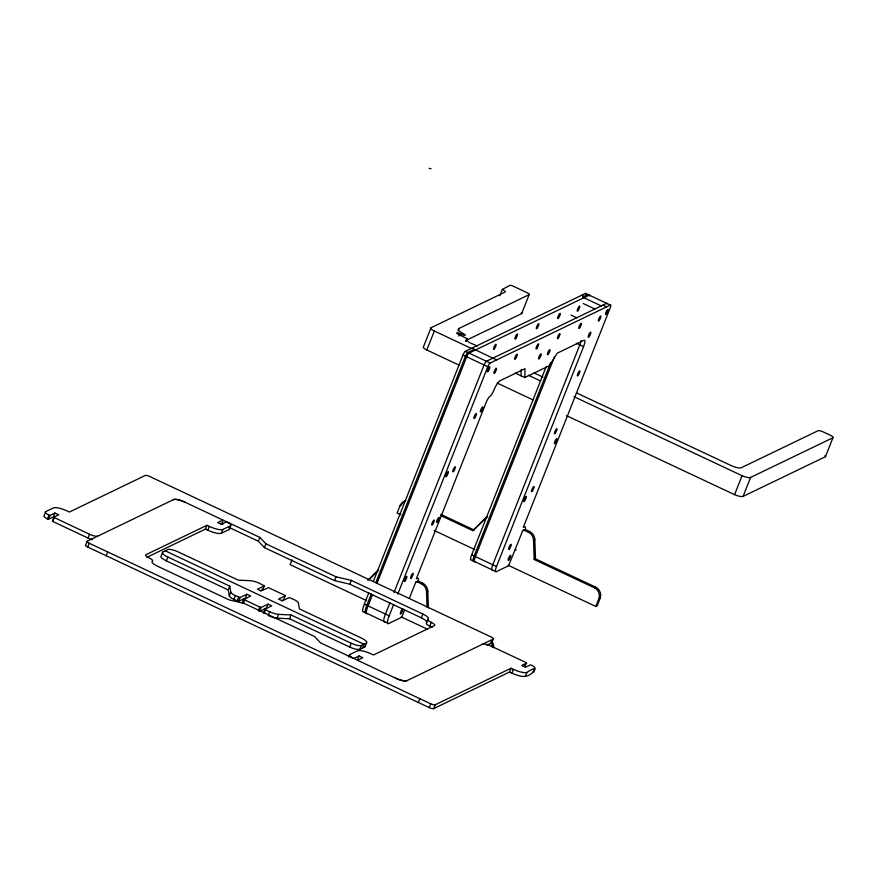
<?xml version="1.0" encoding="UTF-8"?>
<svg xmlns="http://www.w3.org/2000/svg" width="877" height="877" viewBox="0 0 877 877"><rect width="100%" height="100%" fill="white"/><g stroke="black" fill="none" stroke-linecap="round" stroke-linejoin="round"><path stroke-width="1.32" d="M521.059 375.805L521.245 369.469M515.248 373.076L524.786 377.559L525.038 368.68L499.857 380.826A9.011 2.028 -64.8 0 0 493.861 390.254A5.711 1.283 -64.8 0 1 490.057 396.24A5.711 1.283 -64.8 0 0 486.253 402.214L416.334 578.809L417.167 578.414A11.401 2.565 -64.8 0 1 418.208 582.054M54.988 513.034L53.486 516.827L48.509 519.217L47.446 518.965A7.038 1.831 21.6 0 1 44.212 515.38L45.714 511.587A7.038 1.831 21.6 0 0 48.948 515.172L49.967 515.446L54.988 513.034L58.704 514.777L53.705 517.287L89.531 534.268A6.961 1.809 21.6 0 0 97.818 536.11M220.598 523.448C221.826 525.224 223.778 520.094 222.1 519.655M263.44 612.99L264.909 609.219L271.771 605.908L268.044 604.154L261.269 607.421L259.8 607.092L243.949 599.528L250.669 595.976L246.941 594.233L240.101 597.511L235.431 595.636A7.389 1.929 21.6 0 1 230.826 592.128L229.763 586.154L167.847 557.048A8.88 2.313 21.6 0 1 162.771 552.039L167.88 549.572A8.452 2.203 21.6 0 1 177.954 551.808L238.116 580.092L250.636 580.727A8.934 2.324 21.6 0 1 259.471 583.315L264.306 585.825L257.421 589.169L261.149 590.923L268.515 587.678L285.168 595.472L283.797 599.627L281.539 600.712M524.874 666.498L526.375 662.705L490.901 646.02A6.961 1.809 21.6 0 0 482.602 644.178M47.446 518.965L48.948 515.172M48.509 519.217L50.011 515.424M53.738 517.178L52.467 521.322L88.029 538.061A6.961 1.809 21.6 0 0 92.206 539.596M52.752 521.475L54.253 517.682M88.029 538.061L89.531 534.268M348.794 657.07L349.791 654.538L357.542 650.855A11.401 2.971 21.6 0 1 371.124 653.869L373.492 654.987L434.532 625.564A5.711 1.491 21.6 0 0 431.276 622.341A5.711 1.491 21.6 0 1 428.009 619.118A9.011 2.346 21.6 0 0 422.857 614.032L351.304 580.399L336.088 576.803L265.917 543.817L259.888 537.426L183.907 501.699A8.452 2.203 21.6 0 0 173.832 499.462L87.163 541.252L85.661 545.045A3.53 0.921 21.6 0 0 87.678 547.029L429.226 707.596A3.749 0.976 21.6 0 0 433.687 708.594L509.515 672.045L511.017 668.252L513.385 669.359A11.401 2.971 21.6 0 0 526.967 672.385C541.767 662.475 532.602 675.992 525.466 676.178A11.401 2.971 21.6 0 1 511.883 673.152L509.515 672.045M87.678 547.029L89.18 543.236A3.53 0.921 21.6 0 1 87.163 541.252M106.216 555.755L107.718 551.962M162.771 552.039L161.269 555.832A8.88 2.313 21.6 0 0 166.345 560.841L228.261 589.947L229.325 595.922A7.389 1.929 21.6 0 0 233.929 599.429L238.665 601.282L245.439 598.026L246.941 594.233M166.345 560.841L167.847 557.048M205.437 529.094L206.939 525.301L209.307 526.408A11.401 2.971 21.6 0 0 222.89 529.434L230.629 525.751L229.127 529.544L221.388 533.227A11.401 2.971 21.6 0 1 207.805 530.201L205.437 529.094L146.832 557.344M207.805 530.201L209.307 526.408M221.388 533.227L222.89 529.434M228.261 589.947L229.763 586.154M229.325 595.922L230.826 592.128M233.929 599.429L235.431 595.636M426.967 622.111A9.011 2.346 21.6 0 0 421.355 617.825L349.802 584.192L334.586 580.596L264.415 547.61L258.386 541.208L259.888 537.426M237.163 600.953L238.665 597.16M238.665 601.282L240.166 597.489M243.905 599.243C240.715 603.091 243.28 606.467 244.639 599.967M264.415 547.61L265.917 543.817M260.48 590.769L262.749 589.673L264.251 585.88M258.309 610.885L259.8 607.092M259.175 611.192L261.269 607.421M264.065 613.593L265.567 609.8L264.887 609.296M268.044 604.154L266.542 607.947L259.767 611.214M268.219 615.555L269.721 611.762A8.934 2.324 21.6 0 0 278.568 614.349L291.076 614.974L351.249 643.269A8.452 2.203 21.6 0 0 361.313 645.505L366.433 643.038A8.88 2.313 21.6 0 0 361.357 638.028L299.441 608.923L298.366 602.938A7.389 1.929 21.6 0 0 293.762 599.44L289.267 597.555L282.262 600.844L278.535 599.101L285.365 595.768M292.008 559.844L290.101 564.645L366.619 600.613M272.177 617.112A8.934 2.324 21.6 0 0 277.066 618.142L278.568 614.349M277.066 618.142L289.574 618.767L291.076 614.974M466.356 340.265L521.651 313.604L529.16 294.65A3.256 0.844 21.6 0 0 527.296 292.808L513.045 286.11A2.708 0.702 21.6 0 0 509.789 285.398L502.368 289.41A4.845 1.261 21.6 0 1 505.02 292.096L431.002 327.768L423.492 346.733A5.766 1.502 21.6 0 0 426.836 349.967L458.945 365.084M334.586 580.596L336.088 576.803M426.814 349.978L434.334 331.013A5.766 1.502 21.6 0 1 431.002 327.768M349.802 584.192L351.304 580.399M458.123 330.936L459.12 328.404L529.16 294.65M458.879 336.055L459.877 333.523L462.245 334.63A2.434 0.636 21.6 0 0 465.15 335.277A2.434 0.636 21.6 0 0 463.758 333.896A10.272 2.675 21.6 0 1 459.12 328.404M405.536 500.975A8.88 8.331 64.3 0 0 399.978 505.854L397.117 513.056L400.822 514.799M465.917 341.12L466.926 338.588L458.298 334.29A2.532 0.658 21.6 0 1 456.851 332.854A2.532 0.658 21.6 0 1 459.877 333.523M466.038 341.241L466.926 338.588M466.104 341.317L466.97 338.632M404.549 610.392L401.622 617.287L388.588 623.58L363.758 611.905A9.877 2.225 -64.8 0 1 364.35 604.143L368.877 592.709M373.405 581.265L462.979 355.042A3.53 0.8 -64.8 0 1 465.325 351.348L585.529 293.389L610.37 305.064A3.749 0.844 -64.8 0 1 610.195 307.871L523.35 527.23L524.183 526.825A11.401 2.565 -64.8 0 1 525.224 530.464M289.574 618.767L349.748 647.062L351.249 643.269M371.355 593.872L366.827 605.316A9.877 2.225 -64.8 0 0 366.235 613.078M375.893 582.438L465.457 356.215A3.53 0.8 -64.8 0 1 467.814 352.51L474.314 349.408A5.766 1.305 -64.8 0 0 474.073 349.561M372.604 594.463L368.077 605.897A9.877 2.225 -64.8 0 0 367.474 613.659M377.132 583.019L466.696 356.796A3.53 0.8 -64.8 0 1 469.052 353.091L589.256 295.143A3.749 0.844 -64.8 0 1 589.662 296.02M349.748 647.062A8.452 2.203 21.6 0 0 359.811 649.298L361.313 645.505M499.868 295.735L502.368 289.41M357.564 659.778L359.066 655.985L362.782 657.728L357.772 660.173L358.331 660.633M362.442 648.026L363.944 644.233L165.26 550.833M359.811 649.298L364.931 646.831L366.433 643.038M389.991 602.631L385.452 614.064A9.877 2.225 -64.8 0 0 384.86 621.826M394.014 592.468L484.082 364.964A3.53 0.8 -64.8 0 1 486.439 361.269L606.643 303.321A3.749 0.844 -64.8 0 1 607.07 303.902M388.588 623.58A9.877 2.225 -64.8 0 1 389.18 615.818L393.707 604.385M397.741 594.211L487.809 366.718A3.53 0.8 -64.8 0 1 490.166 363.023L610.37 305.064M492.962 358.123L492.94 358.167A5.766 1.305 -64.8 0 0 492.414 358.561M496.667 359.921L471.848 348.191M409.34 598.311L415.819 582.021L416.904 581.692L421.19 583.698A8.934 8.386 64.3 0 1 426.507 591.832L427.044 607.235M421.355 617.825L422.857 614.032M427.011 621.65L428.009 619.118M432.054 627.428A5.711 1.491 21.6 0 0 429.774 626.134L431.276 622.341M508.189 565.27L595.801 606.456L598.805 598.87A8.452 7.937 64.3 0 0 594.354 587.787L534.192 559.504L533.523 540.243A8.934 8.386 64.3 0 0 528.206 532.109L523.92 530.103L522.769 530.552L508.605 565.731L496.185 571.716L471.355 560.041A6.961 1.568 -64.8 0 1 471.662 554.834L546.152 366.707M550.646 362.793L474.15 555.996A6.961 1.568 -64.8 0 0 473.832 561.203M554.407 357.016L475.389 556.588A6.961 1.568 -64.8 0 0 475.082 561.795M418.318 702.477L419.82 698.684M429.226 707.596L430.728 703.803A3.749 0.976 21.6 0 0 435.189 704.801L511.017 668.252M433.687 708.594L435.189 704.801M496.185 571.716A6.961 1.568 -64.8 0 1 496.503 566.509L583.567 346.601A8.452 1.907 -64.8 0 0 583.95 340.287L557.213 353.179L549.484 365.654L524.786 377.559M486.845 645.198L491.767 642.83L493.269 639.037A3.53 0.921 21.6 0 0 491.252 637.042L149.704 476.474A3.749 0.976 21.6 0 0 145.242 475.487L69.415 512.036L67.047 510.929A11.401 2.971 21.6 0 0 53.453 507.904L45.714 511.587M511.883 673.152L513.385 669.359M524.676 666.399L526.178 662.606M525.466 676.178L526.967 672.385M533.161 672.462L534.663 668.669A7.038 1.831 21.6 0 0 531.484 665.117L530.464 664.843L525.444 667.254L521.716 665.5L526.726 663.067M534.192 559.504L535.507 558.868L595.669 587.151A8.452 7.937 64.3 0 1 600.12 598.246L597.116 605.832L595.801 606.456M832.931 437.744L825.421 456.709L743.082 496.393A7.707 2.006 21.6 0 1 734.575 494.661L742.052 475.685A7.707 2.006 21.6 0 0 750.591 477.428L832.931 437.744A4.221 1.096 21.6 0 0 830.519 435.354L823.064 431.857A4.221 1.096 21.6 0 0 818.033 430.739L741.164 467.792A8.452 2.203 21.6 0 1 731.1 465.544L576.342 392.797M743.082 496.393L750.591 477.428M417.003 581.626L418.208 581.056L422.495 583.062A8.934 8.386 64.3 0 1 427.812 591.197L428.393 607.893M524.018 530.048L525.224 529.467L529.511 531.473A8.934 8.386 64.3 0 1 534.827 539.618L535.507 558.868M222.637 520.138L217.639 522.549L221.366 524.303L226.343 521.903L227.406 522.166A7.038 1.831 21.6 0 1 230.629 525.751M477.307 346.24C475.729 344.54 465.49 342.611 467.112 338.796M367.77 580.344L378.316 569.787M369.085 579.708L378.667 570.116M440.682 515.533L472.878 530.673L486.286 517.244A7.389 6.939 64.3 0 1 487.338 516.378M472.878 530.673L487.59 516.608M262.749 589.673L262.135 589.059M206.939 525.301L145.889 554.724A5.711 1.491 21.6 0 0 149.156 557.947A5.711 1.491 21.6 0 1 152.423 561.17A9.011 2.346 21.6 0 0 157.564 566.246L229.127 599.89L244.332 603.475L314.503 636.472L320.543 642.863L396.514 678.579A8.452 2.203 21.6 0 0 406.588 680.826L493.269 639.037M399.978 505.854L401.282 505.218M415.687 582.262L418.34 581.111M522.703 530.673L525.356 529.522M421.19 583.698L422.495 583.062M528.206 532.109L529.511 531.473M426.507 591.832L427.812 591.197M533.523 540.243L534.827 539.618M514.887 550.427L516.202 549.791M359.066 655.985L354.089 658.375L353.025 658.123A7.038 1.831 21.6 0 1 349.791 654.538L349.846 654.56M594.354 587.787L595.669 587.151M598.805 598.87L600.12 598.246M742.052 475.685L573.975 396.667M581.692 295.242L585.419 296.996M602.806 305.163L606.533 306.917M583.249 303.541L594.88 309.011M570.949 315.04L576.77 317.781M576.353 343.214L583.567 346.601M534.246 373.01L542.918 377.088M434.323 331.013L471.398 348.443M528.25 375.17L540.605 380.98M465.325 351.348L490.166 363.023M462.979 355.042L487.809 366.718M497.259 383.096L533.095 399.945M566.465 415.632L734.542 494.65M440.747 514.328L474.183 530.037M434.148 530.464L474.863 549.605M471.662 554.834L496.503 566.509M220.401 523.35L222.846 524.512M228.974 527.384L258.386 541.208M229.083 529.522L229.127 529.544A7.038 1.831 21.6 0 0 229.39 528.623M401.173 616.86L427.088 629.039M364.35 604.143L389.18 615.818M265.567 609.8L269.721 611.762M89.18 543.236L430.728 703.803M431.056 168.724A7.038 2.127 33.8 0 1 429.16 168.307M825.005 455.514A4.221 1.096 21.6 0 1 825.421 456.709M521.322 312.694A3.256 0.844 21.6 0 1 521.651 313.604M365.26 645.669A8.88 2.313 21.6 0 1 364.931 646.831M429.774 626.134A5.711 1.491 21.6 0 1 426.507 622.911A9.011 2.346 21.6 0 0 426.803 622.703M491.635 642.03A3.53 0.921 21.6 0 1 491.767 642.83M407.158 680.541A9.877 2.576 21.6 0 1 395.264 677.998M271.377 616.838A8.934 2.324 21.6 0 1 270.576 616.553M269.776 616.235A8.934 2.324 21.6 0 1 268.987 615.906M533.26 671.245A7.038 1.831 21.6 0 1 533.205 672.495M173.262 499.737A9.877 2.576 21.6 0 1 185.168 502.291M491.273 640.659A8.452 7.937 64.3 0 1 493.619 647.741M490.671 642.139A8.452 7.937 64.3 0 1 492.37 647.292M401.765 504.209A8.88 8.331 64.3 0 1 405.81 500.668M492.457 569.962A6.961 1.568 -64.8 0 1 492.775 564.755L579.84 344.858A8.452 1.907 -64.8 0 0 581.133 340.495M585.529 293.389A3.749 0.844 -64.8 0 1 585.935 294.266M588.445 295.154A3.749 0.844 -64.8 0 0 588.018 294.562L582.635 297.15L601.26 305.909A7.707 1.732 -64.8 0 1 601.523 305.909M582.646 297.15A7.707 1.732 -64.8 0 1 582.898 297.15M578.075 310.59A2.817 0.636 -64.8 0 0 579.807 306.216A2.817 0.636 -64.8 0 0 577.625 309.033A2.817 0.636 -64.8 0 0 578.075 310.59M558.561 317.923A2.817 0.636 -64.8 0 0 560.293 313.549A2.817 0.636 -64.8 0 0 558.112 316.367A2.817 0.636 -64.8 0 0 558.561 317.923M537.173 328.206A2.817 0.636 -64.8 0 0 538.906 323.832A2.817 0.636 -64.8 0 0 536.724 326.65A2.817 0.636 -64.8 0 0 537.173 328.206M515.786 338.5A2.817 0.636 -64.8 0 0 517.518 334.115A2.817 0.636 -64.8 0 0 515.336 336.943A2.817 0.636 -64.8 0 0 515.786 338.5M494.398 348.783A2.817 0.636 -64.8 0 0 496.13 344.398A2.817 0.636 -64.8 0 0 493.948 347.226A2.817 0.636 -64.8 0 0 494.398 348.783M401.227 613.407A2.817 0.636 -64.8 0 0 402.96 609.022A2.817 0.636 -64.8 0 0 400.778 611.839A2.817 0.636 -64.8 0 0 401.227 613.407M405.13 580.892A2.817 0.636 -64.8 0 0 406.873 576.507A2.817 0.636 -64.8 0 0 404.692 579.335A2.817 0.636 -64.8 0 0 405.13 580.892M481.199 411.401A2.817 0.636 -64.8 0 0 482.931 407.016A2.817 0.636 -64.8 0 0 480.76 409.844A2.817 0.636 -64.8 0 0 481.199 411.401M446.634 476.079A2.817 0.636 -64.8 0 0 448.366 471.705A2.817 0.636 -64.8 0 0 446.185 474.523A2.817 0.636 -64.8 0 0 446.634 476.079M488.127 371.278A2.817 0.636 -64.8 0 0 489.859 366.904A2.817 0.636 -64.8 0 0 487.678 369.721A2.817 0.636 -64.8 0 0 488.127 371.278M539.454 358.397A2.817 0.636 -64.8 0 0 541.186 354.012A2.817 0.636 -64.8 0 0 539.004 356.829A2.817 0.636 -64.8 0 0 539.454 358.397M548.278 354.133A2.817 0.636 -64.8 0 0 550.011 349.759A2.817 0.636 -64.8 0 0 547.84 352.576A2.817 0.636 -64.8 0 0 548.278 354.133M509.033 559.822A2.817 0.636 -64.8 0 0 510.765 555.437A2.817 0.636 -64.8 0 0 508.583 558.265A2.817 0.636 -64.8 0 0 509.033 559.822M555.218 443.159A2.817 0.636 -64.8 0 0 556.95 438.785A2.817 0.636 -64.8 0 0 554.768 441.602A2.817 0.636 -64.8 0 0 555.218 443.159M606.391 313.911A2.817 0.636 -64.8 0 0 608.123 309.526A2.817 0.636 -64.8 0 0 605.952 312.355A2.817 0.636 -64.8 0 0 606.391 313.911M524.556 500.964A2.817 0.636 -64.8 0 0 526.288 496.59A2.817 0.636 -64.8 0 0 524.106 499.408A2.817 0.636 -64.8 0 0 524.556 500.964M437.459 521.87A2.817 0.636 -64.8 0 0 439.202 517.496A2.817 0.636 -64.8 0 0 437.02 520.313A2.817 0.636 -64.8 0 0 437.459 521.87M589.092 336.669A2.817 0.636 -64.8 0 0 590.824 332.295A2.817 0.636 -64.8 0 0 588.642 335.113A2.817 0.636 -64.8 0 0 589.092 336.669M411.445 577.822A2.817 0.636 -64.8 0 0 413.188 573.437A2.817 0.636 -64.8 0 0 411.006 576.266A2.817 0.636 -64.8 0 0 411.445 577.822M494.781 372.802A2.817 0.636 -64.8 0 0 496.514 368.417A2.817 0.636 -64.8 0 0 494.332 371.234A2.817 0.636 -64.8 0 0 494.781 372.802M509.482 548.838A2.817 0.636 -64.8 0 0 511.225 544.464A2.817 0.636 -64.8 0 0 509.044 547.281A2.817 0.636 -64.8 0 0 509.482 548.838M432.536 524.556A2.817 0.636 -64.8 0 0 434.268 520.171A2.817 0.636 -64.8 0 0 432.098 522.999A2.817 0.636 -64.8 0 0 432.536 524.556M453.628 471.278A2.817 0.636 -64.8 0 0 455.36 466.904A2.817 0.636 -64.8 0 0 453.19 469.721A2.817 0.636 -64.8 0 0 453.628 471.278M474.72 418.011A2.817 0.636 -64.8 0 0 476.452 413.637A2.817 0.636 -64.8 0 0 474.282 416.454A2.817 0.636 -64.8 0 0 474.72 418.011M532.383 491.021A2.817 0.636 -64.8 0 0 534.115 486.647A2.817 0.636 -64.8 0 0 531.933 489.465A2.817 0.636 -64.8 0 0 532.383 491.021M555.273 433.205A2.817 0.636 -64.8 0 0 557.005 428.82A2.817 0.636 -64.8 0 0 554.823 431.648A2.817 0.636 -64.8 0 0 555.273 433.205M578.162 375.389A2.817 0.636 -64.8 0 0 579.894 371.004A2.817 0.636 -64.8 0 0 577.724 373.832A2.817 0.636 -64.8 0 0 578.162 375.389M599.177 320.511A2.817 0.636 -64.8 0 0 600.909 316.137A2.817 0.636 -64.8 0 0 598.739 318.954A2.817 0.636 -64.8 0 0 599.177 320.511M579.664 327.855A2.817 0.636 -64.8 0 0 581.407 323.47A2.817 0.636 -64.8 0 0 579.226 326.288A2.817 0.636 -64.8 0 0 579.664 327.855M558.276 338.138A2.817 0.636 -64.8 0 0 560.019 333.753A2.817 0.636 -64.8 0 0 557.838 336.582A2.817 0.636 -64.8 0 0 558.276 338.138M536.899 348.421A2.817 0.636 -64.8 0 0 538.631 344.036A2.817 0.636 -64.8 0 0 536.45 346.864A2.817 0.636 -64.8 0 0 536.899 348.421M515.512 358.704A2.817 0.636 -64.8 0 0 517.244 354.33A2.817 0.636 -64.8 0 0 515.062 357.147A2.817 0.636 -64.8 0 0 515.512 358.704"/></g></svg>
